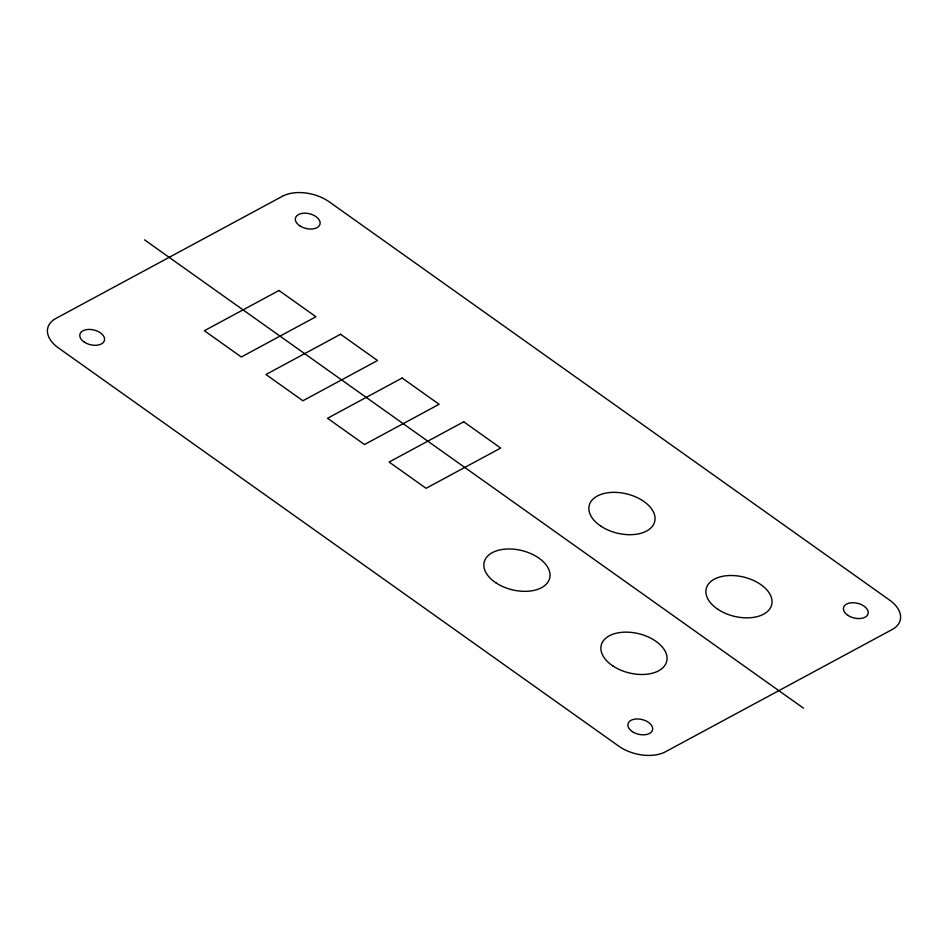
<?xml version="1.0" encoding="UTF-8"?>
<svg xmlns="http://www.w3.org/2000/svg" width="948" height="948" viewBox="0 0 948 948"><rect width="100%" height="100%" fill="white"/><g stroke="black" fill="none" stroke-linecap="round" stroke-linejoin="round"><path stroke-width="1.42" d="M144.534 239.844L803.466 708.156M282.468 196.248L55.861 318.457A33.713 20.192 13.7 0 0 58.385 347.88L618.783 746.171A33.713 20.192 13.7 0 0 665.532 751.752L892.139 629.543A33.713 20.192 13.7 0 0 889.615 600.12L329.217 201.829A33.713 20.192 13.7 0 0 282.468 196.248M278.996 290.491L204.377 330.734L241.325 356.993L315.945 316.762L278.996 290.491M340.569 334.265L265.961 374.507L302.91 400.767L377.517 360.524L340.569 334.265M402.153 378.027L327.546 418.269L364.494 444.529L439.102 404.286L402.153 378.027M463.738 421.801L389.118 462.043L426.079 488.303L500.686 448.06L463.738 421.801M496.041 582.902A33.713 20.192 13.7 0 0 549.627 578.434A33.713 20.192 13.7 0 0 505.177 549.129A33.713 20.192 13.7 0 0 496.041 582.902M601.044 526.27A33.713 20.192 13.7 0 0 654.63 521.803A33.713 20.192 13.7 0 0 610.192 492.498A33.713 20.192 13.7 0 0 601.044 526.27M718.051 609.422A33.713 20.192 13.7 0 0 771.636 604.966A33.713 20.192 13.7 0 0 727.199 575.661A33.713 20.192 13.7 0 0 718.051 609.422M613.048 666.053A33.713 20.192 13.7 0 0 666.634 661.597A33.713 20.192 13.7 0 0 622.184 632.292A33.713 20.192 13.7 0 0 613.048 666.053M84.336 342.133A12.644 7.572 13.7 0 0 104.434 340.462A12.644 7.572 13.7 0 0 87.773 329.477A12.644 7.572 13.7 0 0 84.336 342.133M299.888 225.885A12.644 7.572 13.7 0 0 319.986 224.214A12.644 7.572 13.7 0 0 303.324 213.229A12.644 7.572 13.7 0 0 299.888 225.885M847.974 615.418A12.644 7.572 13.7 0 0 868.072 613.747A12.644 7.572 13.7 0 0 851.411 602.762A12.644 7.572 13.7 0 0 847.974 615.418M632.423 731.666A12.644 7.572 13.7 0 0 652.52 729.996A12.644 7.572 13.7 0 0 635.859 719.011A12.644 7.572 13.7 0 0 632.423 731.666"/></g></svg>
